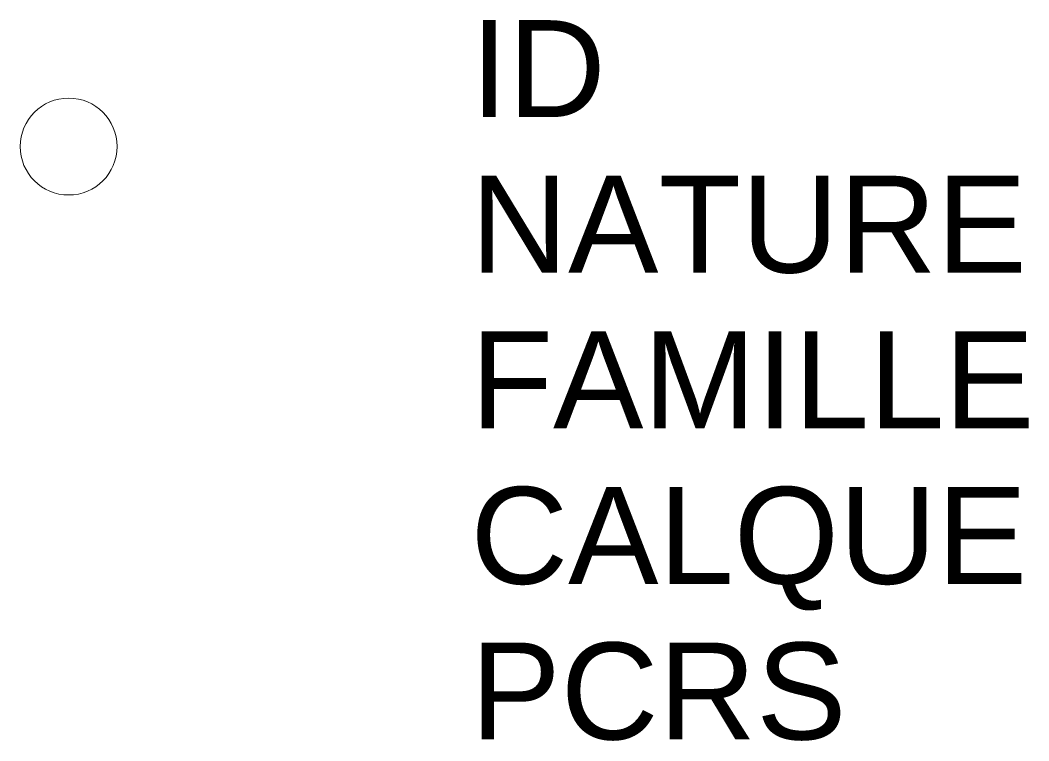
# Model space of a CAD drawing. Header units: metres. Extents: x 3079.3 to 3081.38, y 1793.81 to 1795.3.
import ezdxf

# ---------------------------------------------------------------- set-up
doc = ezdxf.new("R2010")
doc.units = ezdxf.units.M
doc.linetypes.add('Socle_Continu', pattern=[2.5, 2.5, 0])
doc.layers.add('VOIRI_SCS', color=7, linetype='Socle_Continu', lineweight=13)
doc.styles.get("Standard").update_dxf_attribs({"font": 'arial.ttf'})

msp = doc.modelspace()

# ---------------------------------------------------------------- linework, layer by layer
at = {"layer": 'VOIRI_SCS', "linetype": 'Socle_Continu'}
msp.add_circle((3079.3974, 1795.0345), 0.1, dxfattribs=at)

# ---------------------------------------------------------------- texts
at = {"layer": 'VOIRI_SCS', "linetype": 'Socle_Continu', "flags": 9}
for tag, p, s in [('ID', (3080.2265, 1795.0955), 'LP_0843'), ('NATURE', (3080.2265, 1794.7742), 'Borne de voirie <= 0.20'), ('FAMILLE', (3080.2265, 1794.4529), 'Voirie'), ('CALQUE', (3080.2265, 1794.1316), 'VOIRI_SCS'), ('PCRS', (3080.2265, 1793.8103), 'HabillageSymbole')]:
    msp.add_attdef(tag, p, s, height=0.2, dxfattribs=at)

doc.saveas('drawing.dxf')
